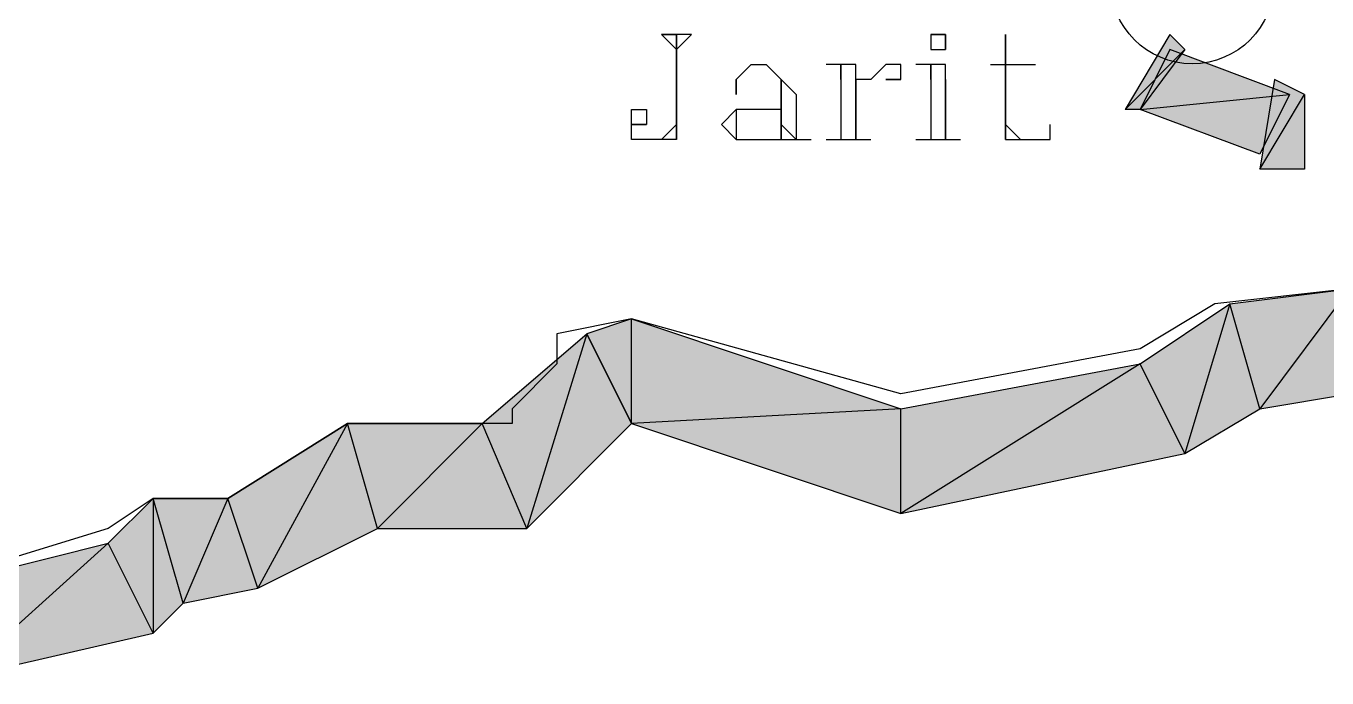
# Model space of a CAD drawing. Header units: millimetres. Extents: x 658 to 813, y 806 to 883.
# Drawn here: x 787.0387 to 787.3032, y 862.7733 to 862.9058 of the extents above; entities that cross this region are included whole.
import ezdxf

# ---------------------------------------------------------------- set-up
doc = ezdxf.new("R2010")
doc.units = ezdxf.units.MM
doc.header["$LTSCALE"] = 0.1
doc.linetypes.add('atContinuous2', pattern=[0])
for name, color, linetype in [('PANTAI', 7, 'Continuous'), ('pantai1', 7, 'Continuous'), ('RENC-JL-SN', 7, 'Continuous'), ('SYMBOL', 7, 'Continuous'), ('TEXT', 8, 'Continuous'), ('zat_Mask_solid', 7, 'Continuous')]:
    doc.layers.add(name, color=color, linetype=linetype)

msp = doc.modelspace()

# ---------------------------------------------------------------- hatches: boundary and pattern name
at = {"layer": 'pantai1'}
h = msp.add_hatch(color=7, dxfattribs=at)
h.paths.add_polyline_path([(787.30774, 862.83106), (787.30774, 862.85234), (787.2895, 862.82802)], flags=17)
h.paths.add_polyline_path([(787.30774, 862.85234), (787.2895, 862.82802), (787.28342, 862.8493)])
for points in [[(787.1527, 862.84322), (787.14054, 862.8037), (787.13142, 862.82498)], [(787.16182, 862.82498), (787.1527, 862.84322), (787.14054, 862.8037)], [(787.10406, 862.82498), (787.08582, 862.79154), (787.07974, 862.80978)], [(787.11014, 862.8037), (787.10406, 862.82498), (787.08582, 862.79154)], [(787.13142, 862.82498), (787.11014, 862.8037), (787.10406, 862.82498)], [(787.14054, 862.8037), (787.13142, 862.82498), (787.11014, 862.8037)], [(787.06454, 862.80978), (787.06454, 862.78242), (787.05542, 862.80066)], [(787.07974, 862.80978), (787.07062, 862.7885), (787.06454, 862.80978)], [(787.07062, 862.7885), (787.06454, 862.80978), (787.06454, 862.78242)], [(787.08582, 862.79154), (787.07974, 862.80978), (787.07062, 862.7885)], [(787.05542, 862.80066), (787.02502, 862.7733), (787.01894, 862.79154)], [(787.06454, 862.78242), (787.05542, 862.80066), (787.02502, 862.7733)]]:
    msp.add_hatch(color=7, dxfattribs=at).paths.add_polyline_path(points)
h = msp.add_hatch(color=7, dxfattribs=at)
h.paths.add_polyline_path([(787.2743, 862.8189), (787.26518, 862.83714), (787.21654, 862.80674)])
h.paths.add_polyline_path([(787.26518, 862.83714), (787.21654, 862.80674), (787.21654, 862.82802)], flags=17)
at = {"layer": 'RENC-JL-SN'}
h = msp.add_hatch(color=7, dxfattribs=at)
h.paths.add_polyline_path([(787.27126, 862.90403), (787.26214, 862.88882), (787.2743, 862.90099)])
h.paths.add_polyline_path([(787.26214, 862.88882), (787.2743, 862.90099), (787.26518, 862.88882)], flags=17)
h = msp.add_hatch(color=7, dxfattribs=at)
h.paths.add_polyline_path([(787.27126, 862.90099), (787.26518, 862.88882), (787.29558, 862.89186)])
h.paths.add_polyline_path([(787.26518, 862.88882), (787.29558, 862.89186), (787.2895, 862.8797)])
h = msp.add_hatch(color=7, dxfattribs=at)
h.paths.add_polyline_path([(787.29254, 862.8949), (787.2895, 862.87666), (787.29862, 862.89186)])
h.paths.add_polyline_path([(787.2895, 862.87666), (787.29862, 862.89186), (787.29862, 862.87666)], flags=17)
at = {"layer": 'zat_Mask_solid'}
for points in [[(787.28342, 862.8493), (787.2743, 862.8189), (787.26518, 862.83714)], [(787.2895, 862.82802), (787.28342, 862.8493), (787.2743, 862.8189)], [(787.16182, 862.82498), (787.16182, 862.84626), (787.1527, 862.84322)], [(787.21654, 862.82802), (787.16182, 862.82498), (787.16182, 862.84626)], [(787.21654, 862.80674), (787.21654, 862.82802), (787.16182, 862.82498)]]:
    msp.add_hatch(color=7, dxfattribs=at).paths.add_polyline_path(points)

# ---------------------------------------------------------------- linework, layer by layer
at = {"layer": 'PANTAI', "color": 7}
msp.add_lwpolyline([(787.54791, 862.80978), (787.53879, 862.8189), (787.53575, 862.82194), (787.53271, 862.81586), (787.52967, 862.81586), (787.48711, 862.83106), (787.39591, 862.8493), (787.30774, 862.85234), (787.28038, 862.8493), (787.26518, 862.84018), (787.21654, 862.83106), (787.16182, 862.84626), (787.14662, 862.84322), (787.14662, 862.83714), (787.1375, 862.82802), (787.1375, 862.82498), (787.10406, 862.82498), (787.07974, 862.80978), (787.06454, 862.80978), (787.05542, 862.8037), (787.0159, 862.79154)], dxfattribs=at)
at = {"layer": 'pantai1', "color": 7}
for points in [[(787.30774, 862.85234), (787.2895, 862.82802), (787.28342, 862.8493), (787.30774, 862.85234)], [(787.30774, 862.83106), (787.30774, 862.85234), (787.2895, 862.82802), (787.30774, 862.83106)], [(787.28342, 862.8493), (787.2743, 862.8189), (787.26518, 862.83714), (787.28342, 862.8493)], [(787.2895, 862.82802), (787.28342, 862.8493), (787.2743, 862.8189), (787.2895, 862.82802)], [(787.16182, 862.82498), (787.16182, 862.84626), (787.1527, 862.84322), (787.16182, 862.82498)], [(787.21654, 862.82802), (787.16182, 862.82498), (787.16182, 862.84626), (787.21654, 862.82802)], [(787.1527, 862.84322), (787.14054, 862.8037), (787.13142, 862.82498), (787.1527, 862.84322)], [(787.16182, 862.82498), (787.1527, 862.84322), (787.14054, 862.8037), (787.16182, 862.82498)], [(787.2743, 862.8189), (787.26518, 862.83714), (787.21654, 862.80674), (787.2743, 862.8189)], [(787.26518, 862.83714), (787.21654, 862.80674), (787.21654, 862.82802), (787.26518, 862.83714)], [(787.21654, 862.80674), (787.21654, 862.82802), (787.16182, 862.82498), (787.21654, 862.80674)], [(787.10406, 862.82498), (787.08582, 862.79154), (787.07974, 862.80978), (787.10406, 862.82498)], [(787.11014, 862.8037), (787.10406, 862.82498), (787.08582, 862.79154), (787.11014, 862.8037)], [(787.13142, 862.82498), (787.11014, 862.8037), (787.10406, 862.82498), (787.13142, 862.82498)], [(787.14054, 862.8037), (787.13142, 862.82498), (787.11014, 862.8037), (787.14054, 862.8037)], [(787.06454, 862.80978), (787.06454, 862.78242), (787.05542, 862.80066), (787.06454, 862.80978)], [(787.07974, 862.80978), (787.07062, 862.7885), (787.06454, 862.80978), (787.07974, 862.80978)], [(787.07062, 862.7885), (787.06454, 862.80978), (787.06454, 862.78242), (787.07062, 862.7885)], [(787.08582, 862.79154), (787.07974, 862.80978), (787.07062, 862.7885), (787.08582, 862.79154)], [(787.05542, 862.80066), (787.02502, 862.7733), (787.01894, 862.79154), (787.05542, 862.80066)], [(787.06454, 862.78242), (787.05542, 862.80066), (787.02502, 862.7733), (787.06454, 862.78242)]]:
    msp.add_lwpolyline(points, dxfattribs=at)
at = {"layer": 'RENC-JL-SN', "color": 7, "linetype": 'atContinuous2'}
for p, q in [((787.27126, 862.90403), (787.26214, 862.88882)), ((787.2743, 862.90099), (787.27126, 862.90403)), ((787.26214, 862.88882), (787.2743, 862.90099)), ((787.26214, 862.88882), (787.2743, 862.90099)), ((787.2743, 862.90099), (787.26518, 862.88882)), ((787.27126, 862.90099), (787.26518, 862.88882)), ((787.29558, 862.89186), (787.27126, 862.90099)), ((787.29254, 862.8949), (787.2895, 862.87666)), ((787.29862, 862.89186), (787.29254, 862.8949)), ((787.26518, 862.88882), (787.29558, 862.89186)), ((787.26518, 862.88882), (787.29558, 862.89186)), ((787.29558, 862.89186), (787.2895, 862.8797)), ((787.2895, 862.87666), (787.29862, 862.89186)), ((787.2895, 862.87666), (787.29862, 862.89186)), ((787.29862, 862.89186), (787.29862, 862.87666)), ((787.26518, 862.88882), (787.26214, 862.88882)), ((787.2895, 862.8797), (787.26518, 862.88882)), ((787.29862, 862.87666), (787.2895, 862.87666))]:
    msp.add_line(p, q, dxfattribs=at)
at = {"layer": 'SYMBOL', "color": 7, "linetype": 'atContinuous2'}
msp.add_circle((787.2758, 862.91474), 0.01664, dxfattribs=at)
at = {"layer": 'TEXT', "color": 7}
for points in [[(787.17398, 862.90403), (787.1679, 862.90403), (787.17094, 862.90403), (787.17094, 862.88578), (787.17094, 862.88274), (787.1679, 862.88274), (787.16486, 862.88274), (787.16182, 862.88274), (787.16182, 862.88578), (787.16182, 862.88882), (787.16486, 862.88882), (787.16486, 862.88578), (787.16182, 862.88578), (787.16486, 862.88578), (787.16182, 862.88578)], [(787.17094, 862.88274), (787.17094, 862.88578), (787.17094, 862.90403), (787.17094, 862.88578), (787.1679, 862.88274)], [(787.1679, 862.90403), (787.17094, 862.90099), (787.17398, 862.90403), (787.17094, 862.90403)], [(787.22262, 862.90403), (787.22262, 862.90099), (787.22566, 862.90099), (787.22566, 862.90403), (787.22262, 862.90403), (787.22566, 862.90403), (787.22566, 862.90099)], [(787.23782, 862.90099), (787.23782, 862.90403), (787.23782, 862.88578), (787.24086, 862.88274)], [(787.23782, 862.88274), (787.23782, 862.88578), (787.23782, 862.90099), (787.23782, 862.88578), (787.23782, 862.88274), (787.24086, 862.88274), (787.2439, 862.88274), (787.24694, 862.88274), (787.24694, 862.88578)], [(787.1831, 862.8949), (787.1831, 862.89186), (787.1831, 862.8949), (787.18614, 862.89795), (787.18918, 862.89795), (787.19222, 862.8949), (787.19526, 862.89186), (787.19526, 862.88578), (787.19526, 862.88274), (787.19222, 862.88578), (787.19222, 862.89186), (787.19222, 862.8949)], [(787.18918, 862.89795), (787.19222, 862.8949), (787.19222, 862.88578), (787.19222, 862.88274), (787.19526, 862.88274), (787.1983, 862.88274)], [(787.20742, 862.8949), (787.20742, 862.88274), (787.20742, 862.89795), (787.20134, 862.89795)], [(787.20438, 862.89795), (787.20438, 862.88274)], [(787.20438, 862.89795), (787.20438, 862.8949), (787.20438, 862.89795)], [(787.21654, 862.8949), (787.2135, 862.8949), (787.21654, 862.8949), (787.21654, 862.89795), (787.2135, 862.89795), (787.21046, 862.8949), (787.20742, 862.8949), (787.20742, 862.88882)], [(787.22566, 862.8949), (787.22566, 862.88274), (787.22566, 862.89795), (787.21958, 862.89795)], [(787.22262, 862.89795), (787.22262, 862.88274)], [(787.22262, 862.89795), (787.22262, 862.8949), (787.22262, 862.89795)], [(787.23478, 862.89795), (787.2439, 862.89795)], [(787.19222, 862.89186), (787.19222, 862.88882), (787.18614, 862.88882), (787.1831, 862.88882), (787.18006, 862.88578), (787.1831, 862.88274), (787.18614, 862.88274), (787.18918, 862.88274), (787.19222, 862.88274), (787.19222, 862.88578)], [(787.1831, 862.88882), (787.1831, 862.88578), (787.1831, 862.88274)], [(787.19222, 862.88882), (787.18614, 862.88882), (787.1831, 862.88882), (787.1831, 862.88578), (787.1831, 862.88274), (787.18614, 862.88274)], [(787.20134, 862.88274), (787.21046, 862.88274)], [(787.20742, 862.88274), (787.21046, 862.88274)], [(787.21958, 862.88274), (787.2287, 862.88274)], [(787.22566, 862.88274), (787.2287, 862.88274)]]:
    msp.add_lwpolyline(points, dxfattribs=at)

doc.saveas('drawing.dxf')
